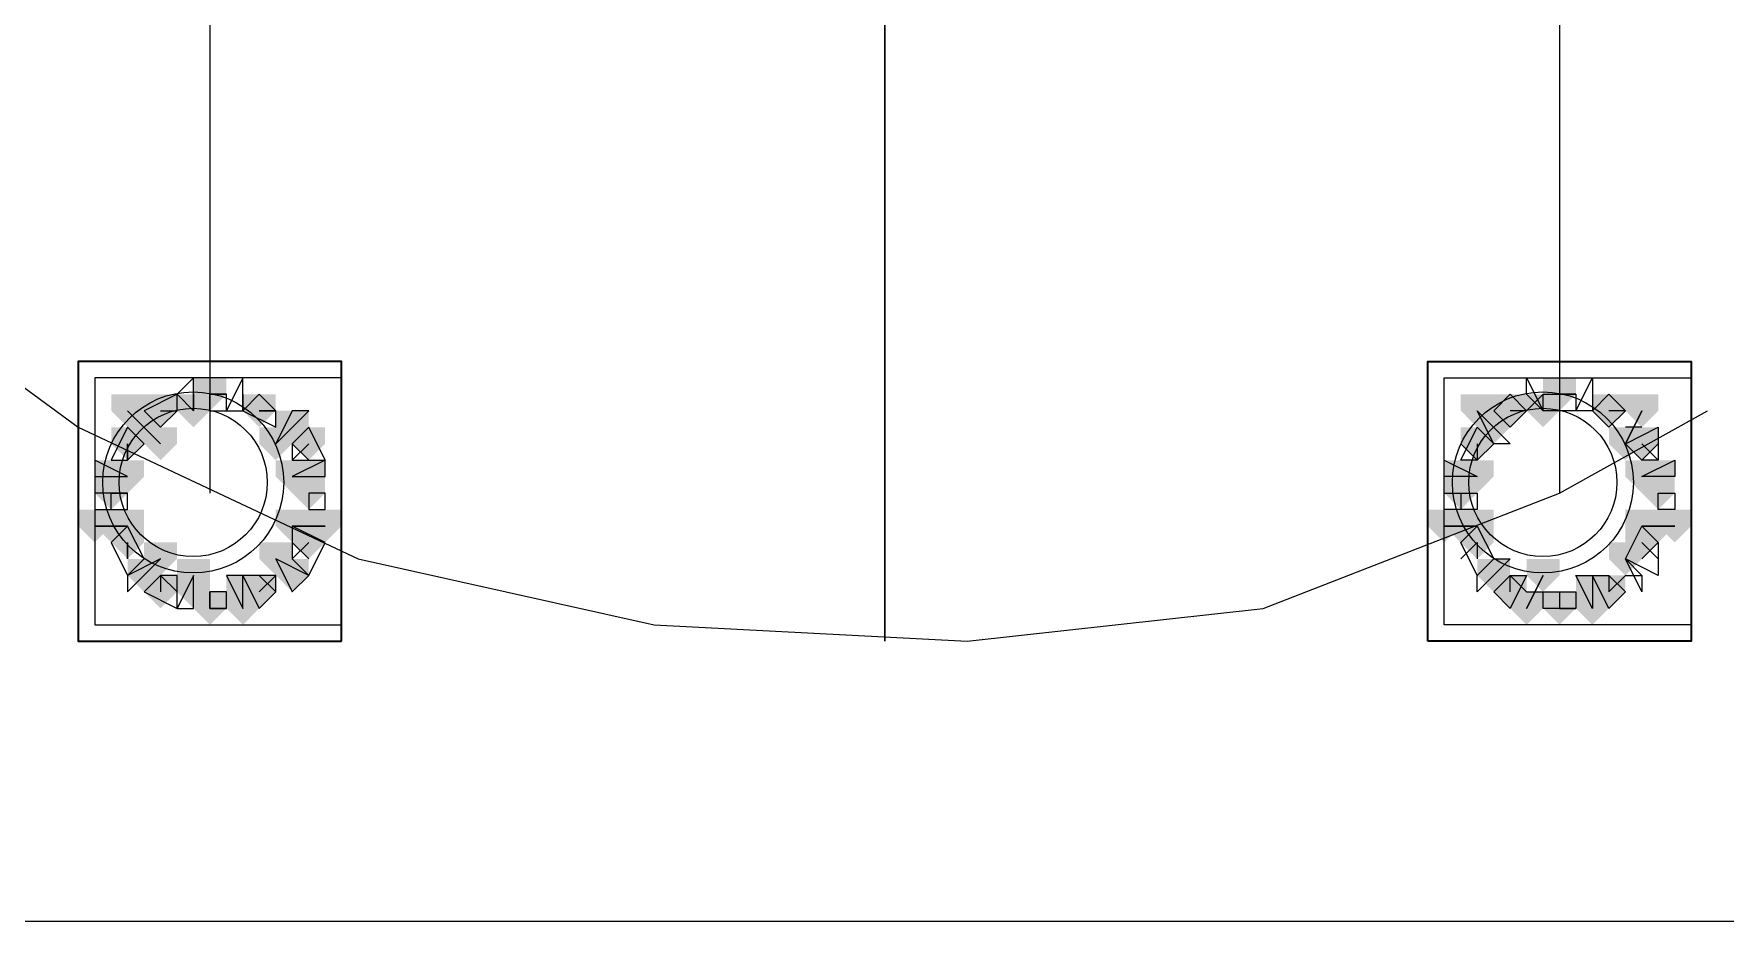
# Model space of a CAD drawing. Header units: millimetres. Extents: x 2315 to 4619, y 1334 to 1897.
# Drawn here: x 3846.86 to 3853.13, y 1534.67 to 1537.96 of the extents above; entities that cross this region are included whole.
import ezdxf

# ---------------------------------------------------------------- set-up
doc = ezdxf.new("R2010")
doc.units = ezdxf.units.MM
doc.linetypes.add('PDF_IMPORT', pattern=[1, 0.8, -0.2])
for name, color, linetype, true_color in [('PDF_10', 7, 'Continuous', 0x00b85c), ('PDF_AXIS', 7, 'Continuous', 0x00b85c), ('PDF_柱构件', 7, 'Continuous', 0x00b85c), ('PDF_转运站初步方案', 7, 'Continuous', 0x00b85c)]:
    doc.layers.add(name, color=color, linetype=linetype, true_color=true_color)
doc.layers.add('PDF_中心线层', color=1, linetype='Continuous')
doc.layers.add('PDF_粗实线层', color=7, linetype='Continuous')

msp = doc.modelspace()

# ---------------------------------------------------------------- hatches: boundary and pattern name
at = {"layer": 'PDF_10', "transparency": 33554559}
for points in [[(3847.5095, 1536.6876), (3847.4484, 1536.6876), (3847.4484, 1536.6265), (3847.5095, 1536.5655), (3847.5706, 1536.6265), (3847.5706, 1536.6876)], [(3847.5095, 1536.6876), (3847.4484, 1536.6876), (3847.4484, 1536.6265), (3847.5095, 1536.5655), (3847.5706, 1536.6265), (3847.5706, 1536.6876)], [(3852.5181, 1536.6876), (3852.4571, 1536.6876), (3852.4571, 1536.6265), (3852.5181, 1536.5655), (3852.5792, 1536.6265), (3852.5792, 1536.6876)], [(3852.5181, 1536.6876), (3852.4571, 1536.6876), (3852.4571, 1536.6265), (3852.5181, 1536.5655), (3852.5792, 1536.6265), (3852.5792, 1536.6876)], [(3847.3263, 1536.6265), (3847.2652, 1536.6265), (3847.2652, 1536.5655), (3847.3263, 1536.5044), (3847.3873, 1536.5655), (3847.3873, 1536.6265)], [(3847.3263, 1536.6265), (3847.2652, 1536.6265), (3847.2652, 1536.5655), (3847.3263, 1536.5044), (3847.3873, 1536.5655), (3847.3873, 1536.6265)], [(3847.3263, 1536.6265), (3847.2652, 1536.6265), (3847.2652, 1536.5655), (3847.3263, 1536.5044), (3847.3873, 1536.5655), (3847.3873, 1536.6265)], [(3847.6927, 1536.6265), (3847.6317, 1536.6265), (3847.6317, 1536.5655), (3847.6927, 1536.5044), (3847.7538, 1536.5655), (3847.7538, 1536.6265)], [(3847.6927, 1536.6265), (3847.6317, 1536.6265), (3847.6317, 1536.5655), (3847.6927, 1536.5044), (3847.7538, 1536.5655), (3847.7538, 1536.6265)], [(3852.3349, 1536.6265), (3852.2738, 1536.6265), (3852.2738, 1536.5655), (3852.3349, 1536.5044), (3852.396, 1536.5655), (3852.396, 1536.6265)], [(3852.3349, 1536.6265), (3852.2738, 1536.6265), (3852.2738, 1536.5655), (3852.3349, 1536.5044), (3852.396, 1536.5655), (3852.396, 1536.6265)], [(3852.3349, 1536.6265), (3852.2738, 1536.6265), (3852.2738, 1536.5655), (3852.3349, 1536.5044), (3852.396, 1536.5655), (3852.396, 1536.6265)], [(3852.7014, 1536.6265), (3852.6403, 1536.6265), (3852.6403, 1536.5655), (3852.7014, 1536.5044), (3852.7625, 1536.5655), (3852.7625, 1536.6265)], [(3852.7014, 1536.6265), (3852.6403, 1536.6265), (3852.6403, 1536.5655), (3852.7014, 1536.5044), (3852.7625, 1536.5655), (3852.7625, 1536.6265)], [(3852.7014, 1536.6265), (3852.6403, 1536.6265), (3852.6403, 1536.5655), (3852.7014, 1536.5044), (3852.7625, 1536.5655), (3852.7625, 1536.6265)], [(3847.2041, 1536.5044), (3847.143, 1536.5044), (3847.143, 1536.4433), (3847.2041, 1536.3822), (3847.2652, 1536.4433), (3847.2652, 1536.5044)], [(3847.2041, 1536.5044), (3847.143, 1536.5044), (3847.143, 1536.4433), (3847.2041, 1536.3822), (3847.2652, 1536.4433), (3847.2652, 1536.5044)], [(3847.876, 1536.5044), (3847.8149, 1536.5044), (3847.8149, 1536.4433), (3847.876, 1536.3822), (3847.9371, 1536.4433), (3847.9371, 1536.5044)], [(3847.876, 1536.5044), (3847.8149, 1536.5044), (3847.8149, 1536.4433), (3847.876, 1536.3822), (3847.9371, 1536.4433), (3847.9371, 1536.5044)], [(3852.2127, 1536.5044), (3852.1517, 1536.5044), (3852.1517, 1536.4433), (3852.2127, 1536.3822), (3852.2738, 1536.4433), (3852.2738, 1536.5044)], [(3852.2127, 1536.5044), (3852.1517, 1536.5044), (3852.1517, 1536.4433), (3852.2127, 1536.3822), (3852.2738, 1536.4433), (3852.2738, 1536.5044)], [(3852.8236, 1536.5044), (3852.7625, 1536.5044), (3852.7625, 1536.4433), (3852.8236, 1536.3822), (3852.8846, 1536.4433), (3852.8846, 1536.5044)], [(3852.8236, 1536.5044), (3852.7625, 1536.5044), (3852.7625, 1536.4433), (3852.8236, 1536.3822), (3852.8846, 1536.4433), (3852.8846, 1536.5044)], [(3847.143, 1536.3211), (3847.0819, 1536.3211), (3847.0819, 1536.2601), (3847.143, 1536.199), (3847.2041, 1536.2601), (3847.2041, 1536.3211)], [(3847.143, 1536.3211), (3847.0819, 1536.3211), (3847.0819, 1536.2601), (3847.143, 1536.199), (3847.2041, 1536.2601), (3847.2041, 1536.3211)], [(3847.876, 1536.3211), (3847.8149, 1536.3211), (3847.8149, 1536.2601), (3847.876, 1536.199), (3847.9371, 1536.2601), (3847.9371, 1536.3211)], [(3847.876, 1536.3211), (3847.8149, 1536.3211), (3847.8149, 1536.2601), (3847.876, 1536.199), (3847.9371, 1536.2601), (3847.9371, 1536.3211)], [(3852.1517, 1536.3211), (3852.0906, 1536.3211), (3852.0906, 1536.2601), (3852.1517, 1536.199), (3852.2127, 1536.2601), (3852.2127, 1536.3211)], [(3852.1517, 1536.3211), (3852.0906, 1536.3211), (3852.0906, 1536.2601), (3852.1517, 1536.199), (3852.2127, 1536.2601), (3852.2127, 1536.3211)], [(3852.1517, 1536.3211), (3852.0906, 1536.3211), (3852.0906, 1536.2601), (3852.1517, 1536.199), (3852.2127, 1536.2601), (3852.2127, 1536.3211)], [(3852.8846, 1536.3211), (3852.8236, 1536.3211), (3852.8236, 1536.2601), (3852.8846, 1536.199), (3852.9457, 1536.2601), (3852.9457, 1536.3211)], [(3852.8846, 1536.3211), (3852.8236, 1536.3211), (3852.8236, 1536.2601), (3852.8846, 1536.199), (3852.9457, 1536.2601), (3852.9457, 1536.3211)], [(3847.2041, 1536.1379), (3847.143, 1536.1379), (3847.143, 1536.0768), (3847.2041, 1536.0157), (3847.2652, 1536.0768), (3847.2652, 1536.1379)], [(3847.2041, 1536.1379), (3847.143, 1536.1379), (3847.143, 1536.0768), (3847.2041, 1536.0157), (3847.2652, 1536.0768), (3847.2652, 1536.1379)], [(3847.876, 1536.1379), (3847.8149, 1536.1379), (3847.8149, 1536.0768), (3847.876, 1536.0157), (3847.9371, 1536.0768), (3847.9371, 1536.1379)], [(3847.876, 1536.1379), (3847.8149, 1536.1379), (3847.8149, 1536.0768), (3847.876, 1536.0157), (3847.9371, 1536.0768), (3847.9371, 1536.1379)], [(3852.2127, 1536.1379), (3852.1517, 1536.1379), (3852.1517, 1536.0768), (3852.2127, 1536.0157), (3852.2738, 1536.0768), (3852.2738, 1536.1379)], [(3852.2127, 1536.1379), (3852.1517, 1536.1379), (3852.1517, 1536.0768), (3852.2127, 1536.0157), (3852.2738, 1536.0768), (3852.2738, 1536.1379)], [(3852.8236, 1536.1379), (3852.7625, 1536.1379), (3852.7625, 1536.0768), (3852.8236, 1536.0157), (3852.8846, 1536.0768), (3852.8846, 1536.1379)], [(3852.8236, 1536.1379), (3852.7625, 1536.1379), (3852.7625, 1536.0768), (3852.8236, 1536.0157), (3852.8846, 1536.0768), (3852.8846, 1536.1379)], [(3847.3263, 1535.9547), (3847.2652, 1535.9547), (3847.2652, 1535.8936), (3847.3263, 1535.8325), (3847.3873, 1535.8936), (3847.3873, 1535.9547)], [(3847.3263, 1535.9547), (3847.2652, 1535.9547), (3847.2652, 1535.8936), (3847.3263, 1535.8325), (3847.3873, 1535.8936), (3847.3873, 1535.9547)], [(3847.6927, 1535.9547), (3847.6317, 1535.9547), (3847.6317, 1535.8936), (3847.6927, 1535.8325), (3847.7538, 1535.8936), (3847.7538, 1535.9547)], [(3847.6927, 1535.9547), (3847.6317, 1535.9547), (3847.6317, 1535.8936), (3847.6927, 1535.8325), (3847.7538, 1535.8936), (3847.7538, 1535.9547)], [(3852.3349, 1535.9547), (3852.2738, 1535.9547), (3852.2738, 1535.8936), (3852.3349, 1535.8325), (3852.396, 1535.8936), (3852.396, 1535.9547)], [(3852.3349, 1535.9547), (3852.2738, 1535.9547), (3852.2738, 1535.8936), (3852.3349, 1535.8325), (3852.396, 1535.8936), (3852.396, 1535.9547)], [(3852.7014, 1535.9547), (3852.6403, 1535.9547), (3852.6403, 1535.8936), (3852.7014, 1535.8325), (3852.7625, 1535.8936), (3852.7625, 1535.9547)], [(3852.7014, 1535.9547), (3852.6403, 1535.9547), (3852.6403, 1535.8936), (3852.7014, 1535.8325), (3852.7625, 1535.8936), (3852.7625, 1535.9547)], [(3847.5095, 1535.8936), (3847.4484, 1535.8936), (3847.4484, 1535.8325), (3847.5095, 1535.7714), (3847.5706, 1535.8325), (3847.5706, 1535.8936)], [(3847.5095, 1535.8936), (3847.4484, 1535.8936), (3847.4484, 1535.8325), (3847.5095, 1535.7714), (3847.5706, 1535.8325), (3847.5706, 1535.8936)], [(3852.5181, 1535.8936), (3852.4571, 1535.8936), (3852.4571, 1535.8325), (3852.5181, 1535.7714), (3852.5792, 1535.8325), (3852.5792, 1535.8936)], [(3852.5181, 1535.8936), (3852.4571, 1535.8936), (3852.4571, 1535.8325), (3852.5181, 1535.7714), (3852.5792, 1535.8325), (3852.5792, 1535.8936)]]:
    msp.add_hatch(color=6, dxfattribs=at).paths.add_polyline_path(points)
at = {"layer": 'PDF_柱构件', "transparency": 33554559}
for points in [[(3847.2041, 1536.6265), (3847.143, 1536.6265), (3847.143, 1536.5655), (3847.2041, 1536.5044), (3847.2652, 1536.5655), (3847.2652, 1536.6265)], [(3847.4484, 1536.6265), (3847.3873, 1536.6265), (3847.3873, 1536.5655), (3847.4484, 1536.5044), (3847.5095, 1536.5655), (3847.5095, 1536.6265)], [(3852.2127, 1536.6265), (3852.1517, 1536.6265), (3852.1517, 1536.5655), (3852.2127, 1536.5044), (3852.2738, 1536.5655), (3852.2738, 1536.6265)], [(3852.4571, 1536.6265), (3852.396, 1536.6265), (3852.396, 1536.5655), (3852.4571, 1536.5044), (3852.5181, 1536.5655), (3852.5181, 1536.6265)], [(3852.8236, 1536.6265), (3852.7625, 1536.6265), (3852.7625, 1536.5655), (3852.8236, 1536.5044), (3852.8846, 1536.5655), (3852.8846, 1536.6265)], [(3847.2652, 1536.5655), (3847.2041, 1536.5655), (3847.2041, 1536.5044), (3847.2652, 1536.4433), (3847.3263, 1536.5044), (3847.3263, 1536.5655)], [(3847.8149, 1536.5655), (3847.7538, 1536.5655), (3847.7538, 1536.5044), (3847.8149, 1536.4433), (3847.876, 1536.5044), (3847.876, 1536.5655)], [(3852.2738, 1536.5655), (3852.2127, 1536.5655), (3852.2127, 1536.5044), (3852.2738, 1536.4433), (3852.3349, 1536.5044), (3852.3349, 1536.5655)], [(3847.3263, 1536.5044), (3847.2652, 1536.5044), (3847.2652, 1536.4433), (3847.3263, 1536.3822), (3847.3873, 1536.4433), (3847.3873, 1536.5044)], [(3847.7538, 1536.5044), (3847.6927, 1536.5044), (3847.6927, 1536.4433), (3847.7538, 1536.3822), (3847.8149, 1536.4433), (3847.8149, 1536.5044)], [(3852.7625, 1536.5044), (3852.7014, 1536.5044), (3852.7014, 1536.4433), (3852.7625, 1536.3822), (3852.8236, 1536.4433), (3852.8236, 1536.5044)], [(3847.143, 1536.3822), (3847.0819, 1536.3822), (3847.0819, 1536.3211), (3847.143, 1536.2601), (3847.2041, 1536.3211), (3847.2041, 1536.3822)], [(3847.2041, 1536.3822), (3847.143, 1536.3822), (3847.143, 1536.3211), (3847.2041, 1536.2601), (3847.2652, 1536.3211), (3847.2652, 1536.3822)], [(3847.8149, 1536.3822), (3847.7538, 1536.3822), (3847.7538, 1536.3211), (3847.8149, 1536.2601), (3847.876, 1536.3211), (3847.876, 1536.3822)], [(3847.876, 1536.3822), (3847.8149, 1536.3822), (3847.8149, 1536.3211), (3847.876, 1536.2601), (3847.9371, 1536.3211), (3847.9371, 1536.3822)], [(3852.1517, 1536.3822), (3852.0906, 1536.3822), (3852.0906, 1536.3211), (3852.1517, 1536.2601), (3852.2127, 1536.3211), (3852.2127, 1536.3822)], [(3852.2127, 1536.3822), (3852.1517, 1536.3822), (3852.1517, 1536.3211), (3852.2127, 1536.2601), (3852.2738, 1536.3211), (3852.2738, 1536.3822)], [(3852.8236, 1536.3822), (3852.7625, 1536.3822), (3852.7625, 1536.3211), (3852.8236, 1536.2601), (3852.8846, 1536.3211), (3852.8846, 1536.3822)], [(3852.8846, 1536.3822), (3852.8236, 1536.3822), (3852.8236, 1536.3211), (3852.8846, 1536.2601), (3852.9457, 1536.3211), (3852.9457, 1536.3822)], [(3847.0819, 1536.199), (3847.0208, 1536.199), (3847.0208, 1536.1379), (3847.0819, 1536.0768), (3847.143, 1536.1379), (3847.143, 1536.199)], [(3847.143, 1536.199), (3847.0819, 1536.199), (3847.0819, 1536.1379), (3847.143, 1536.0768), (3847.2041, 1536.1379), (3847.2041, 1536.199)], [(3847.2041, 1536.199), (3847.143, 1536.199), (3847.143, 1536.1379), (3847.2041, 1536.0768), (3847.2652, 1536.1379), (3847.2652, 1536.199)], [(3847.8149, 1536.199), (3847.7538, 1536.199), (3847.7538, 1536.1379), (3847.8149, 1536.0768), (3847.876, 1536.1379), (3847.876, 1536.199)], [(3847.876, 1536.199), (3847.8149, 1536.199), (3847.8149, 1536.1379), (3847.876, 1536.0768), (3847.9371, 1536.1379), (3847.9371, 1536.199)], [(3847.9371, 1536.199), (3847.876, 1536.199), (3847.876, 1536.1379), (3847.9371, 1536.0768), (3847.9981, 1536.1379), (3847.9981, 1536.199)], [(3852.0906, 1536.199), (3852.0295, 1536.199), (3852.0295, 1536.1379), (3852.0906, 1536.0768), (3852.1517, 1536.1379), (3852.1517, 1536.199)], [(3852.1517, 1536.199), (3852.0906, 1536.199), (3852.0906, 1536.1379), (3852.1517, 1536.0768), (3852.2127, 1536.1379), (3852.2127, 1536.199)], [(3852.2127, 1536.199), (3852.1517, 1536.199), (3852.1517, 1536.1379), (3852.2127, 1536.0768), (3852.2738, 1536.1379), (3852.2738, 1536.199)], [(3852.8236, 1536.199), (3852.7625, 1536.199), (3852.7625, 1536.1379), (3852.8236, 1536.0768), (3852.8846, 1536.1379), (3852.8846, 1536.199)], [(3852.8846, 1536.199), (3852.8236, 1536.199), (3852.8236, 1536.1379), (3852.8846, 1536.0768), (3852.9457, 1536.1379), (3852.9457, 1536.199)], [(3852.9457, 1536.199), (3852.8846, 1536.199), (3852.8846, 1536.1379), (3852.9457, 1536.0768), (3853.0068, 1536.1379), (3853.0068, 1536.199)], [(3847.3263, 1536.0768), (3847.2652, 1536.0768), (3847.2652, 1536.0157), (3847.3263, 1535.9547), (3847.3873, 1536.0157), (3847.3873, 1536.0768)], [(3847.7538, 1536.0768), (3847.6927, 1536.0768), (3847.6927, 1536.0157), (3847.7538, 1535.9547), (3847.8149, 1536.0157), (3847.8149, 1536.0768)], [(3852.7625, 1536.0768), (3852.7014, 1536.0768), (3852.7014, 1536.0157), (3852.7625, 1535.9547), (3852.8236, 1536.0157), (3852.8236, 1536.0768)], [(3847.2652, 1536.0157), (3847.2041, 1536.0157), (3847.2041, 1535.9547), (3847.2652, 1535.8936), (3847.3263, 1535.9547), (3847.3263, 1536.0157)], [(3847.4484, 1536.0157), (3847.3873, 1536.0157), (3847.3873, 1535.9547), (3847.4484, 1535.8936), (3847.5095, 1535.9547), (3847.5095, 1536.0157)], [(3847.8149, 1536.0157), (3847.7538, 1536.0157), (3847.7538, 1535.9547), (3847.8149, 1535.8936), (3847.876, 1535.9547), (3847.876, 1536.0157)], [(3852.2738, 1536.0157), (3852.2127, 1536.0157), (3852.2127, 1535.9547), (3852.2738, 1535.8936), (3852.3349, 1535.9547), (3852.3349, 1536.0157)], [(3852.4571, 1536.0157), (3852.396, 1536.0157), (3852.396, 1535.9547), (3852.4571, 1535.8936), (3852.5181, 1535.9547), (3852.5181, 1536.0157)], [(3847.4484, 1535.9547), (3847.3873, 1535.9547), (3847.3873, 1535.8936), (3847.4484, 1535.8325), (3847.5095, 1535.8936), (3847.5095, 1535.9547)], [(3847.6317, 1535.9547), (3847.5706, 1535.9547), (3847.5706, 1535.8936), (3847.6317, 1535.8325), (3847.6927, 1535.8936), (3847.6927, 1535.9547)], [(3852.6403, 1535.9547), (3852.5792, 1535.9547), (3852.5792, 1535.8936), (3852.6403, 1535.8325), (3852.7014, 1535.8936), (3852.7014, 1535.9547)], [(3847.6317, 1535.8936), (3847.5706, 1535.8936), (3847.5706, 1535.8325), (3847.6317, 1535.7714), (3847.6927, 1535.8325), (3847.6927, 1535.8936)], [(3852.396, 1535.8936), (3852.3349, 1535.8936), (3852.3349, 1535.8325), (3852.396, 1535.7714), (3852.4571, 1535.8325), (3852.4571, 1535.8936)], [(3852.6403, 1535.8936), (3852.5792, 1535.8936), (3852.5792, 1535.8325), (3852.6403, 1535.7714), (3852.7014, 1535.8325), (3852.7014, 1535.8936)]]:
    msp.add_hatch(color=6, dxfattribs=at).paths.add_polyline_path(points)
at = {"layer": 'PDF_转运站初步方案', "transparency": 33554559}
for points in [[(3847.5095, 1536.6876), (3847.4484, 1536.6876), (3847.4484, 1536.6265), (3847.5095, 1536.5655), (3847.5706, 1536.6265), (3847.5706, 1536.6876)], [(3847.5095, 1536.6876), (3847.4484, 1536.6876), (3847.4484, 1536.6265), (3847.5095, 1536.5655), (3847.5706, 1536.6265), (3847.5706, 1536.6876)], [(3852.5181, 1536.6876), (3852.4571, 1536.6876), (3852.4571, 1536.6265), (3852.5181, 1536.5655), (3852.5792, 1536.6265), (3852.5792, 1536.6876)], [(3852.5181, 1536.6876), (3852.4571, 1536.6876), (3852.4571, 1536.6265), (3852.5181, 1536.5655), (3852.5792, 1536.6265), (3852.5792, 1536.6876)], [(3847.3263, 1536.6265), (3847.2652, 1536.6265), (3847.2652, 1536.5655), (3847.3263, 1536.5044), (3847.3873, 1536.5655), (3847.3873, 1536.6265)], [(3847.3263, 1536.6265), (3847.2652, 1536.6265), (3847.2652, 1536.5655), (3847.3263, 1536.5044), (3847.3873, 1536.5655), (3847.3873, 1536.6265)], [(3847.6927, 1536.6265), (3847.6317, 1536.6265), (3847.6317, 1536.5655), (3847.6927, 1536.5044), (3847.7538, 1536.5655), (3847.7538, 1536.6265)], [(3847.6927, 1536.6265), (3847.6317, 1536.6265), (3847.6317, 1536.5655), (3847.6927, 1536.5044), (3847.7538, 1536.5655), (3847.7538, 1536.6265)], [(3852.3349, 1536.6265), (3852.2738, 1536.6265), (3852.2738, 1536.5655), (3852.3349, 1536.5044), (3852.396, 1536.5655), (3852.396, 1536.6265)], [(3852.3349, 1536.6265), (3852.2738, 1536.6265), (3852.2738, 1536.5655), (3852.3349, 1536.5044), (3852.396, 1536.5655), (3852.396, 1536.6265)], [(3852.7014, 1536.6265), (3852.6403, 1536.6265), (3852.6403, 1536.5655), (3852.7014, 1536.5044), (3852.7625, 1536.5655), (3852.7625, 1536.6265)], [(3852.7014, 1536.6265), (3852.6403, 1536.6265), (3852.6403, 1536.5655), (3852.7014, 1536.5044), (3852.7625, 1536.5655), (3852.7625, 1536.6265)], [(3847.2041, 1536.5044), (3847.143, 1536.5044), (3847.143, 1536.4433), (3847.2041, 1536.3822), (3847.2652, 1536.4433), (3847.2652, 1536.5044)], [(3847.2041, 1536.5044), (3847.143, 1536.5044), (3847.143, 1536.4433), (3847.2041, 1536.3822), (3847.2652, 1536.4433), (3847.2652, 1536.5044)], [(3847.876, 1536.5044), (3847.8149, 1536.5044), (3847.8149, 1536.4433), (3847.876, 1536.3822), (3847.9371, 1536.4433), (3847.9371, 1536.5044)], [(3847.876, 1536.5044), (3847.8149, 1536.5044), (3847.8149, 1536.4433), (3847.876, 1536.3822), (3847.9371, 1536.4433), (3847.9371, 1536.5044)], [(3852.2127, 1536.5044), (3852.1517, 1536.5044), (3852.1517, 1536.4433), (3852.2127, 1536.3822), (3852.2738, 1536.4433), (3852.2738, 1536.5044)], [(3852.2127, 1536.5044), (3852.1517, 1536.5044), (3852.1517, 1536.4433), (3852.2127, 1536.3822), (3852.2738, 1536.4433), (3852.2738, 1536.5044)], [(3852.8236, 1536.5044), (3852.7625, 1536.5044), (3852.7625, 1536.4433), (3852.8236, 1536.3822), (3852.8846, 1536.4433), (3852.8846, 1536.5044)], [(3852.8236, 1536.5044), (3852.7625, 1536.5044), (3852.7625, 1536.4433), (3852.8236, 1536.3822), (3852.8846, 1536.4433), (3852.8846, 1536.5044)], [(3847.143, 1536.3211), (3847.0819, 1536.3211), (3847.0819, 1536.2601), (3847.143, 1536.199), (3847.2041, 1536.2601), (3847.2041, 1536.3211)], [(3847.143, 1536.3211), (3847.0819, 1536.3211), (3847.0819, 1536.2601), (3847.143, 1536.199), (3847.2041, 1536.2601), (3847.2041, 1536.3211)], [(3847.876, 1536.3211), (3847.8149, 1536.3211), (3847.8149, 1536.2601), (3847.876, 1536.199), (3847.9371, 1536.2601), (3847.9371, 1536.3211)], [(3847.876, 1536.3211), (3847.8149, 1536.3211), (3847.8149, 1536.2601), (3847.876, 1536.199), (3847.9371, 1536.2601), (3847.9371, 1536.3211)], [(3852.1517, 1536.3211), (3852.0906, 1536.3211), (3852.0906, 1536.2601), (3852.1517, 1536.199), (3852.2127, 1536.2601), (3852.2127, 1536.3211)], [(3852.1517, 1536.3211), (3852.0906, 1536.3211), (3852.0906, 1536.2601), (3852.1517, 1536.199), (3852.2127, 1536.2601), (3852.2127, 1536.3211)], [(3852.8846, 1536.3211), (3852.8236, 1536.3211), (3852.8236, 1536.2601), (3852.8846, 1536.199), (3852.9457, 1536.2601), (3852.9457, 1536.3211)], [(3852.8846, 1536.3211), (3852.8236, 1536.3211), (3852.8236, 1536.2601), (3852.8846, 1536.199), (3852.9457, 1536.2601), (3852.9457, 1536.3211)], [(3847.2041, 1536.1379), (3847.143, 1536.1379), (3847.143, 1536.0768), (3847.2041, 1536.0157), (3847.2652, 1536.0768), (3847.2652, 1536.1379)], [(3847.2041, 1536.1379), (3847.143, 1536.1379), (3847.143, 1536.0768), (3847.2041, 1536.0157), (3847.2652, 1536.0768), (3847.2652, 1536.1379)], [(3847.876, 1536.1379), (3847.8149, 1536.1379), (3847.8149, 1536.0768), (3847.876, 1536.0157), (3847.9371, 1536.0768), (3847.9371, 1536.1379)], [(3847.876, 1536.1379), (3847.8149, 1536.1379), (3847.8149, 1536.0768), (3847.876, 1536.0157), (3847.9371, 1536.0768), (3847.9371, 1536.1379)], [(3852.2127, 1536.1379), (3852.1517, 1536.1379), (3852.1517, 1536.0768), (3852.2127, 1536.0157), (3852.2738, 1536.0768), (3852.2738, 1536.1379)], [(3852.2127, 1536.1379), (3852.1517, 1536.1379), (3852.1517, 1536.0768), (3852.2127, 1536.0157), (3852.2738, 1536.0768), (3852.2738, 1536.1379)], [(3852.8236, 1536.1379), (3852.7625, 1536.1379), (3852.7625, 1536.0768), (3852.8236, 1536.0157), (3852.8846, 1536.0768), (3852.8846, 1536.1379)], [(3852.8236, 1536.1379), (3852.7625, 1536.1379), (3852.7625, 1536.0768), (3852.8236, 1536.0157), (3852.8846, 1536.0768), (3852.8846, 1536.1379)], [(3847.3263, 1535.9547), (3847.2652, 1535.9547), (3847.2652, 1535.8936), (3847.3263, 1535.8325), (3847.3873, 1535.8936), (3847.3873, 1535.9547)], [(3847.3263, 1535.9547), (3847.2652, 1535.9547), (3847.2652, 1535.8936), (3847.3263, 1535.8325), (3847.3873, 1535.8936), (3847.3873, 1535.9547)], [(3847.6927, 1535.9547), (3847.6317, 1535.9547), (3847.6317, 1535.8936), (3847.6927, 1535.8325), (3847.7538, 1535.8936), (3847.7538, 1535.9547)], [(3847.6927, 1535.9547), (3847.6317, 1535.9547), (3847.6317, 1535.8936), (3847.6927, 1535.8325), (3847.7538, 1535.8936), (3847.7538, 1535.9547)], [(3852.3349, 1535.9547), (3852.2738, 1535.9547), (3852.2738, 1535.8936), (3852.3349, 1535.8325), (3852.396, 1535.8936), (3852.396, 1535.9547)], [(3852.3349, 1535.9547), (3852.2738, 1535.9547), (3852.2738, 1535.8936), (3852.3349, 1535.8325), (3852.396, 1535.8936), (3852.396, 1535.9547)], [(3852.7014, 1535.9547), (3852.6403, 1535.9547), (3852.6403, 1535.8936), (3852.7014, 1535.8325), (3852.7625, 1535.8936), (3852.7625, 1535.9547)], [(3852.7014, 1535.9547), (3852.6403, 1535.9547), (3852.6403, 1535.8936), (3852.7014, 1535.8325), (3852.7625, 1535.8936), (3852.7625, 1535.9547)], [(3847.5095, 1535.8936), (3847.4484, 1535.8936), (3847.4484, 1535.8325), (3847.5095, 1535.7714), (3847.5706, 1535.8325), (3847.5706, 1535.8936)], [(3847.5095, 1535.8936), (3847.4484, 1535.8936), (3847.4484, 1535.8325), (3847.5095, 1535.7714), (3847.5706, 1535.8325), (3847.5706, 1535.8936)], [(3852.5181, 1535.8936), (3852.4571, 1535.8936), (3852.4571, 1535.8325), (3852.5181, 1535.7714), (3852.5792, 1535.8325), (3852.5792, 1535.8936)], [(3852.5181, 1535.8936), (3852.4571, 1535.8936), (3852.4571, 1535.8325), (3852.5181, 1535.7714), (3852.5792, 1535.8325), (3852.5792, 1535.8936)]]:
    msp.add_hatch(color=6, dxfattribs=at).paths.add_polyline_path(points)

# ---------------------------------------------------------------- linework, layer by layer
at = {"layer": 'PDF_10', "color": 6, "lineweight": 18}
for points in [[(3847.5095, 1536.5655), (3847.5095, 1536.6265), (3847.5706, 1536.6265)], [(3852.5792, 1536.6265), (3852.5181, 1536.6265), (3852.5181, 1536.5655)], [(3847.3263, 1536.5655), (3847.3873, 1536.5655)], [(3847.7538, 1536.5655), (3847.6927, 1536.5655), (3847.7538, 1536.5655)], [(3852.396, 1536.5655), (3852.3349, 1536.5655)], [(3852.7625, 1536.5655), (3852.7014, 1536.5655)], [(3847.2041, 1536.4433), (3847.2041, 1536.3822), (3847.2041, 1536.4433)], [(3847.8149, 1536.4433), (3847.876, 1536.3822)], [(3847.8149, 1536.3822), (3847.876, 1536.4433)], [(3852.2127, 1536.4433), (3852.2127, 1536.3822), (3852.1517, 1536.4433)], [(3852.8846, 1536.3822), (3852.8236, 1536.4433)], [(3852.8236, 1536.3822), (3852.8846, 1536.4433)], [(3847.143, 1536.199), (3847.143, 1536.2601), (3847.2041, 1536.2601)], [(3847.9371, 1536.2601), (3847.876, 1536.2601), (3847.876, 1536.199)], [(3852.1517, 1536.2601), (3852.1517, 1536.199)], [(3852.8846, 1536.199), (3852.8846, 1536.2601), (3852.9457, 1536.2601)], [(3847.2041, 1536.0157), (3847.2041, 1536.0768), (3847.2041, 1536.0157)], [(3847.876, 1536.0768), (3847.8149, 1536.0157)], [(3847.8149, 1536.0768), (3847.876, 1536.0157)], [(3852.1517, 1536.0157), (3852.2127, 1536.0768), (3852.2127, 1536.0157)], [(3852.8236, 1536.0157), (3852.8846, 1536.0768)], [(3852.8236, 1536.0768), (3852.8846, 1536.0157)], [(3847.3873, 1535.8936), (3847.3263, 1535.9547), (3847.3263, 1535.8936)], [(3847.7538, 1535.9547), (3847.6927, 1535.8936)], [(3847.6927, 1535.9547), (3847.7538, 1535.8936)], [(3852.3349, 1535.8936), (3852.3349, 1535.9547), (3852.396, 1535.8936)], [(3852.7014, 1535.9547), (3852.7014, 1535.8936), (3852.7625, 1535.9547)], [(3847.5706, 1535.8325), (3847.5095, 1535.8325), (3847.5095, 1535.8936)], [(3852.5181, 1535.8936), (3852.5181, 1535.8325), (3852.5792, 1535.8325)]]:
    msp.add_lwpolyline(points, dxfattribs=at)
at = {"layer": 'PDF_AXIS', "color": 6, "lineweight": 18}
for points in [[(3847.9981, 1535.7714), (3847.9981, 1536.6876), (3847.0819, 1536.6876), (3847.0819, 1535.7714)], [(3852.0906, 1535.7714), (3852.0906, 1536.6876), (3853.0068, 1536.6876), (3853.0068, 1535.7714)]]:
    msp.add_lwpolyline(points, close=True, dxfattribs=at)
at = {"layer": 'PDF_中心线层', "color": 5, "linetype": 'PDF_IMPORT', "lineweight": 18, "ltscale": 14.048656}
msp.add_lwpolyline([(3843.0506, 1534.672), (3913.0495, 1534.672), (3913.0495, 1561.6698), (3843.0506, 1561.6698), (3843.0506, 1534.672)], dxfattribs=at)
at = {"layer": 'PDF_中心线层', "color": 6, "lineweight": 18}
msp.add_lwpolyline([(3850.0138, 1535.7103), (3850.0138, 1547.6822)], close=True, dxfattribs=at)
for points in [[(3847.5095, 1547.1325), (3847.5095, 1536.2601)], [(3852.5181, 1547.1325), (3852.5181, 1536.2601)], [(3844.0279, 1541.6352), (3844.0279, 1541.1466), (3844.2722, 1539.986), (3844.6998, 1538.9476), (3845.3106, 1537.9703), (3846.1046, 1537.1763), (3847.0208, 1536.5044), (3848.0592, 1536.0157), (3849.1587, 1535.7714), (3850.3192, 1535.7103), (3851.4187, 1535.8325), (3852.5181, 1536.2601), (3853.0679, 1536.5655)]]:
    msp.add_lwpolyline(points, dxfattribs=at)
at = {"layer": 'PDF_柱构件', "color": 6, "lineweight": 18}
for points in [[(3847.4484, 1536.6265), (3847.4484, 1536.5655), (3847.4484, 1536.6876), (3847.3873, 1536.6265), (3847.4484, 1536.5655)], [(3852.6403, 1536.6265), (3852.6403, 1536.5655), (3852.5792, 1536.5655), (3852.6403, 1536.6876), (3852.6403, 1536.6265), (3852.6403, 1536.5655)], [(3847.6317, 1536.6265), (3847.6317, 1536.5655)], [(3852.4571, 1536.6265), (3852.396, 1536.5655)], [(3852.8236, 1536.5044), (3852.7625, 1536.5044)], [(3852.7625, 1535.9547), (3852.8236, 1535.9547)], [(3852.396, 1535.8936), (3852.4571, 1535.8936)]]:
    msp.add_lwpolyline(points, dxfattribs=at)
for points in [[(3847.6317, 1536.6876), (3847.5706, 1536.5655), (3847.6317, 1536.5655), (3847.6317, 1536.6265)], [(3852.396, 1536.6876), (3852.4571, 1536.5655), (3852.396, 1536.6265)], [(3847.3263, 1536.5044), (3847.3873, 1536.5655), (3847.3873, 1536.6265), (3847.2652, 1536.5655)], [(3847.5095, 1536.5655), (3847.5706, 1536.5655), (3847.5706, 1536.6265), (3847.5095, 1536.6265)], [(3847.6317, 1536.5655), (3847.7538, 1536.5044), (3847.7538, 1536.5655), (3847.6927, 1536.6265)], [(3852.396, 1536.5655), (3852.3349, 1536.5044), (3852.2738, 1536.5655), (3852.3349, 1536.6265)], [(3852.5792, 1536.5655), (3852.4571, 1536.5655), (3852.4571, 1536.6265), (3852.5792, 1536.6265)], [(3852.7014, 1536.5044), (3852.6403, 1536.5655), (3852.7014, 1536.6265), (3852.7625, 1536.5655)], [(3847.2041, 1536.5655), (3847.3263, 1536.4433)], [(3847.8149, 1536.5655), (3847.7538, 1536.4433), (3847.876, 1536.5655)], [(3852.2127, 1536.5655), (3852.3349, 1536.4433), (3852.2738, 1536.4433)], [(3852.8236, 1536.5655), (3852.7625, 1536.4433)], [(3847.2041, 1536.3822), (3847.2652, 1536.4433), (3847.2041, 1536.5044), (3847.143, 1536.3822)], [(3847.8149, 1536.4433), (3847.8149, 1536.3822), (3847.9371, 1536.3822), (3847.876, 1536.5044)], [(3852.2738, 1536.4433), (3852.2127, 1536.3822), (3852.1517, 1536.3822), (3852.2127, 1536.5044)], [(3852.8236, 1536.3822), (3852.7625, 1536.4433), (3852.8846, 1536.5044), (3852.8846, 1536.3822)], [(3847.0819, 1536.3211), (3847.2041, 1536.3211), (3847.0819, 1536.3822)], [(3847.9371, 1536.3822), (3847.8149, 1536.3211), (3847.9371, 1536.3211)], [(3852.0906, 1536.3822), (3852.2127, 1536.3211), (3852.0906, 1536.3211)], [(3852.9457, 1536.3211), (3852.8236, 1536.3211), (3852.9457, 1536.3822)], [(3847.2041, 1536.199), (3847.2041, 1536.2601), (3847.0819, 1536.2601), (3847.0819, 1536.199)], [(3847.876, 1536.2601), (3847.876, 1536.199), (3847.9371, 1536.199), (3847.9371, 1536.2601)], [(3852.2127, 1536.2601), (3852.2127, 1536.199), (3852.0906, 1536.199), (3852.0906, 1536.2601)], [(3852.8846, 1536.199), (3852.8846, 1536.2601), (3852.9457, 1536.2601), (3852.9457, 1536.199)], [(3847.0819, 1536.1379), (3847.2041, 1536.1379)], [(3847.2652, 1536.0157), (3847.2041, 1536.1379), (3847.143, 1536.0768), (3847.2041, 1535.9547)], [(3847.9371, 1536.1379), (3847.8149, 1536.1379)], [(3847.8149, 1536.1379), (3847.8149, 1536.0157), (3847.876, 1535.9547), (3847.9371, 1536.0768)], [(3852.0906, 1536.1379), (3852.2127, 1536.1379)], [(3852.2127, 1536.1379), (3852.2738, 1536.0157), (3852.2127, 1535.9547), (3852.1517, 1536.0768)], [(3852.7625, 1536.0157), (3852.8236, 1536.1379), (3852.8846, 1536.0768), (3852.8846, 1535.9547)], [(3852.9457, 1536.1379), (3852.8236, 1536.1379)], [(3847.2041, 1535.8936), (3847.3263, 1536.0157), (3847.2041, 1535.9547)], [(3847.876, 1535.9547), (3847.7538, 1536.0157), (3847.8149, 1535.8936)], [(3852.2127, 1535.9547), (3852.2738, 1536.0157), (3852.3349, 1536.0157), (3852.2127, 1535.8936)], [(3852.8236, 1535.8936), (3852.7625, 1536.0157), (3852.8236, 1535.9547)], [(3847.3873, 1535.9547), (3847.3263, 1535.9547), (3847.2652, 1535.8936), (3847.3873, 1535.8325)], [(3847.4484, 1535.8325), (3847.4484, 1535.9547), (3847.3873, 1535.8325)], [(3847.6317, 1535.8325), (3847.6317, 1535.9547), (3847.5706, 1535.9547)], [(3847.7538, 1535.9547), (3847.6317, 1535.9547), (3847.6927, 1535.8325), (3847.7538, 1535.8936)], [(3852.3349, 1535.9547), (3852.396, 1535.9547), (3852.3349, 1535.8325), (3852.2738, 1535.8936)], [(3852.396, 1535.8325), (3852.4571, 1535.9547)], [(3852.6403, 1535.8325), (3852.5792, 1535.9547), (3852.6403, 1535.9547)], [(3852.6403, 1535.9547), (3852.7014, 1535.9547), (3852.7625, 1535.8936), (3852.7014, 1535.8325)], [(3847.5706, 1535.8936), (3847.5095, 1535.8936), (3847.5095, 1535.8325), (3847.5706, 1535.8325)], [(3852.4571, 1535.8936), (3852.5792, 1535.8936), (3852.5792, 1535.8325), (3852.4571, 1535.8325)]]:
    msp.add_lwpolyline(points, close=True, dxfattribs=at)
at = {"layer": 'PDF_粗实线层', "color": 6, "lineweight": 35}
for points in [[(3847.9981, 1535.7103), (3847.9981, 1536.7487), (3847.0208, 1536.7487), (3847.0208, 1535.7103)], [(3852.0295, 1535.7103), (3852.0295, 1536.7487), (3853.0068, 1536.7487), (3853.0068, 1535.7103)]]:
    msp.add_lwpolyline(points, close=True, dxfattribs=at)
at = {"layer": 'PDF_转运站初步方案', "color": 6, "lineweight": 18}
for centre, radius in [((3847.4474, 1536.2997), 0.3359), ((3852.4563, 1536.2997), 0.3359), ((3847.4474, 1536.2997), 0.2749), ((3852.4563, 1536.2997), 0.2749)]:
    msp.add_circle(centre, radius, dxfattribs=at)

doc.saveas('drawing.dxf')
